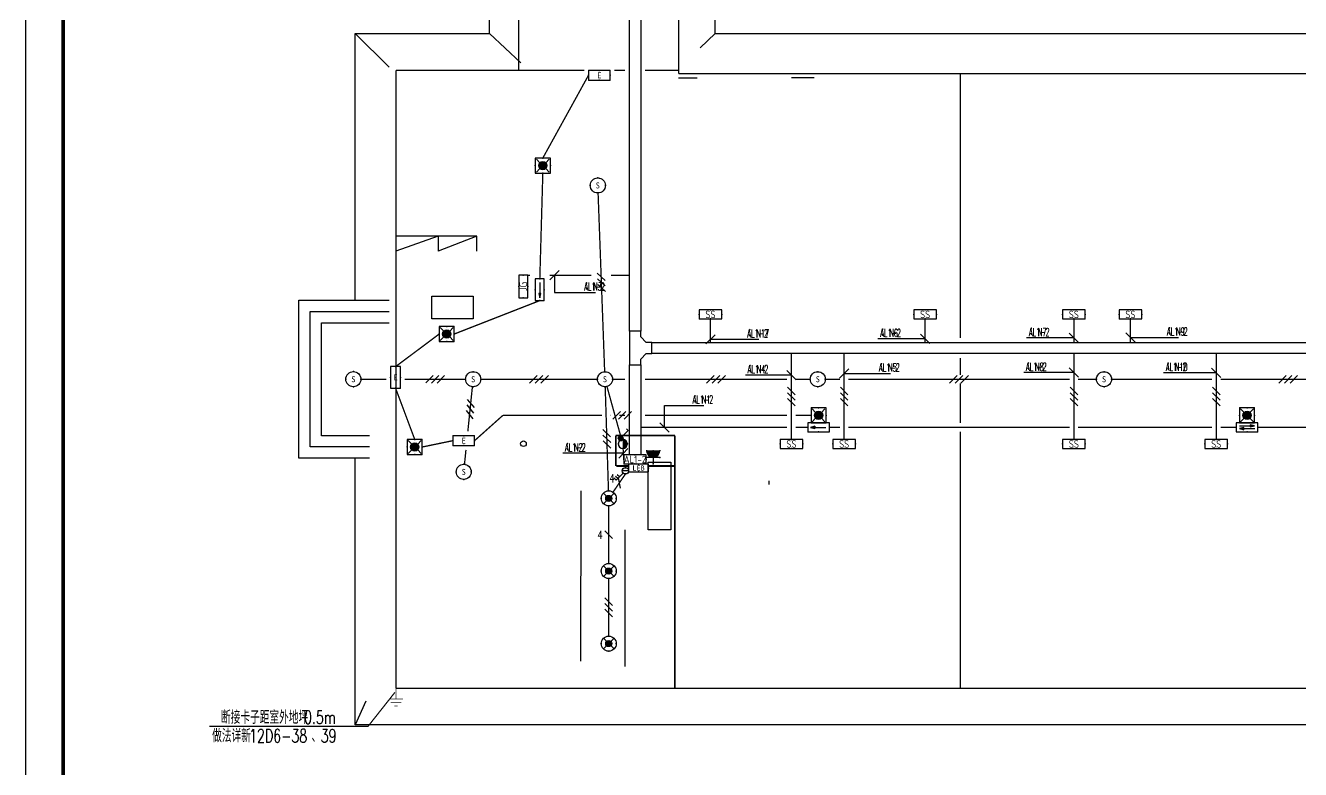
# Model space of a CAD drawing. Extents: x 552102 to 973302, y -80747 to 40012826.
# Drawn here: x 552102 to 585953, y 133750 to 153502 of the extents above; entities that cross this region are included whole.
import ezdxf
from ezdxf.enums import TextEntityAlignment as Align

# ---------------------------------------------------------------- set-up
doc = ezdxf.new("R2010")
doc.units = 0
doc.header["$LTSCALE"] = 1000
doc.header["$MEASUREMENT"] = 0
doc.linetypes.add('DASH', pattern=[0.35, 0.25, -0.1])
doc.layers.add('5', color=135, linetype='Continuous', lineweight=13)
for name, color, linetype in [('CABLETRAY', 4, 'Continuous'), ('DIM-应急', 3, 'Continuous'), ('DIM-照明', 3, 'Continuous'), ('ELEMENT', 3, 'Continuous'), ('EQUIP-插座', 3, 'Continuous'), ('EQUIP-照明', 3, 'Continuous'), ('EQUIP-箱柜', 3, 'Continuous'), ('GROUND', 2, 'Continuous'), ('LVTRY', 6, 'Continuous'), ('PUB_TITLE', 7, 'Continuous'), ('TEL_TEXT', 7, 'Continuous'), ('WIRE-应急', 30, 'DASH'), ('WIRE-照明', 1, 'Continuous'), ('接地', 4, 'TG_接地'), ('电气', 7, 'Continuous')]:
    doc.layers.add(name, color=color, linetype=linetype)
doc.styles.add('1030', font='COMPLEX.shx', dxfattribs={"width": 0.7, "bigfont": 'hztxt.shx'})
doc.styles.add('_TCH_DIM', font='TXT', dxfattribs={"width": 0.8, "height": 2.5, "bigfont": 'TJHZF'})
doc.styles.add('_TEL_DIM', font='simhei.ttf', dxfattribs={"width": 0.8, "height": 3.5})
doc.styles.get("Standard").update_dxf_attribs({"font": 'gbenor.shx', "bigfont": 'gbcbig.shx'})
doc.styles.add('TG_LINETYPE', font='SIMPLEX', dxfattribs={"width": 0.8, "height": 3, "bigfont": 'HZTXT'})
doc.linetypes.add('TG_接地', pattern='A,0.75,0,["/",TG_LINETYPE,S=0.05,R=-8.594367,X=-0.1,Y=-0.045],0.65,-0.13,0.13,-0.13', length=2)

# ---------------------------------------------------------------- blocks, each defined once
blk = doc.blocks.new('$equip$00002701')
for p, q in [((-0.75, 0.6), (-0.75, 0)), ((0.75, 0.6), (-0.75, 0.6)), ((-0.75, 0), (0.75, 0)), ((0.75, 0), (0.75, 0.6))]:
    blk.add_line(p, q)
at = {"const_width": 0.04}
blk.add_lwpolyline([(-0.75, 0.6), (-0.75, 0), (0.75, 0), (0.75, 0.6), (-0.75, 0.6), (-0.75, 0)], dxfattribs=at)
for p in [(-0.75, 0.3), (0, 0.6), (0, 0), (0.75, 0.3)]:
    blk.add_point(p)
at = {"color": 7}
blk.add_attdef('$TEXT$', text='', height=0.5, dxfattribs=at).set_placement((0, 0.3), align=Align.MIDDLE_CENTER)
at = {"color": 7, "style": '_TEL_DIM', "flags": 1}
for tag in ['A', 'REMARK']:
    blk.add_attdef(tag, text='', height=0.00002, dxfattribs=at).set_placement((0, 0), align=Align.MIDDLE_CENTER)
blk = doc.blocks.new('$TELECSYS$00000097')
for p, q in [((-0.2, 0.4), (-1, -0.4)), ((0.4, 0.4), (-0.4, -0.4)), ((1, 0.4), (0.2, -0.4))]:
    blk.add_line(p, q)
at = {"width": 0.8}
blk.add_attdef('N', text='', height=1, dxfattribs=at).set_placement((-0.02, 1.06), align=Align.MIDDLE)
blk = doc.blocks.new('$TelecSys$00000154')
blk.add_blockref('$TELECSYS$00000097', (0, 0))
at = {"style": '_TEL_DIM', "width": 0.7}
blk.add_attdef('N', text='', height=0.875, dxfattribs=at).set_placement((-0.02, 0.92), align=Align.MIDDLE)
blk = doc.blocks.new('$equip$00002837')
at = {"const_width": 0.05}
blk.add_lwpolyline([(0.5, 0, 1), (-0.5, 0, 1), (0.5, 0, -0.854586)], format="xyb", dxfattribs=at)
blk.add_circle((0, 0), 0.5)
for p in [(-0.5, 0), (0, 0.5), (0.5, 0), (0, -0.5)]:
    blk.add_point(p)
at = {"color": 7, "style": '_TEL_DIM'}
blk.add_attdef('$TEXT$', text='', height=0.4, dxfattribs=at).set_placement((0, 0), align=Align.MIDDLE_CENTER)
at = {"color": 7, "style": '_TEL_DIM', "flags": 1}
for tag in ['A', 'REMARK']:
    blk.add_attdef(tag, text='', height=0.00002, dxfattribs=at).set_placement((0, 0), align=Align.MIDDLE_CENTER)
blk = doc.blocks.new('$equip$00002828')
for p, q in [((0.354, 0.354), (-0.354, -0.354)), ((-0.354, 0.354), (0.354, -0.354))]:
    blk.add_line(p, q)
at = {"const_width": 0.05}
blk.add_lwpolyline([(0.5, 0, -1), (-0.5, 0, -1), (0.5, 0, 1)], format="xyb", dxfattribs=at)
for radius in [0.5, 0.2]:
    blk.add_circle((0, 0), radius)
for p in [(-0.5, 0), (0, 0.5), (0.5, 0), (0, -0.5)]:
    blk.add_point(p)
for points in [[(-0.173, 0.1), (0.173, 0.1), (-0.2, 0), (0.2, 0)], [(-0.173, -0.1), (0.173, -0.1), (-0.2, 0), (0.2, 0)], [(-0.1, 0.173), (0.1, 0.173), (-0.173, 0.1), (0.173, 0.1)], [(0, 0.2), (0, 0.2), (-0.1, 0.173), (0.1, 0.173)], [(-0.1, -0.173), (0.1, -0.173), (-0.173, -0.1), (0.173, -0.1)], [(0, -0.2), (0, -0.2), (-0.1, -0.173), (0.1, -0.173)]]:
    blk.add_solid(points)
at = {"color": 7, "style": '_TEL_DIM', "flags": 1}
for tag in ['A', 'REMARK']:
    blk.add_attdef(tag, text='', height=0.00002, dxfattribs=at).set_placement((0, 0), align=Align.MIDDLE_CENTER)
blk = doc.blocks.new('$equip$00001211')
for p, q in [((-0.208, 0.208), (0.208, 0.208)), ((0.147, 0.356), (0.625, 0.833)), ((0.399, 0.607), (0.54, 0.466)), ((0.512, 0.72), (0.653, 0.579)), ((0.625, 0.833), (0.766, 0.692))]:
    blk.add_line(p, q)
blk.add_circle((0, 0.208), 0.208)
at = {"layer": 'EQUIP-照明'}
for p in [(-0.208, 0.208), (0, 0.417), (0, 0), (0.208, 0.208)]:
    blk.add_point(p, dxfattribs=at)
at = {"layer": 'EQUIP-照明', "flags": 9}
blk.add_attdef('A', (0, 0), '', height=0.00002, dxfattribs=at)
blk = doc.blocks.new('$equip$00002604')
blk.add_hatch(color=256).paths.add_polyline_path([(0.275, 0.5, 1), (-0.274, 0.5, 1)])
for p, q in [((-0.429, 0.929), (-0.194, 0.694)), ((0.194, 0.694), (0.429, 0.929)), ((-0.429, 0.071), (-0.194, 0.306)), ((0.194, 0.306), (0.429, 0.071))]:
    blk.add_line(p, q)
at = {"const_width": 0.05}
blk.add_lwpolyline([(-0.5, 1), (-0.5, 0), (0.5, 0), (0.5, 1), (-0.5, 1), (-0.5, 0)], dxfattribs=at)
blk.add_lwpolyline([(-0.5, 1), (-0.5, 0), (0.5, 0), (0.5, 1)], close=True)
blk.add_circle((0, 0.5), 0.275)
for p in [(0, 1), (-0.5, 0.5), (0, 0), (0.5, 0.5)]:
    blk.add_point(p)
at = {"color": 7, "style": '_TEL_DIM', "flags": 1}
blk.add_attdef('A', text='', height=0.000025, dxfattribs=at).set_placement((0, 0), align=Align.MIDDLE_CENTER)
blk = doc.blocks.new('$equip$00002541')
blk.add_hatch(color=256).paths.add_polyline_path([(-0.24, 0.372), (-0.528, 0.3), (-0.24, 0.228)])
for p, q in [((-0.72, 0.6), (-0.72, 0)), ((0.72, 0.6), (-0.72, 0.6)), ((-0.72, 0), (0.72, 0)), ((-0.24, 0.372), (-0.528, 0.3)), ((-0.528, 0.3), (-0.24, 0.228)), ((-0.24, 0.372), (-0.24, 0.228)), ((0.72, 0), (0.72, 0.6))]:
    blk.add_line(p, q)
at = {"color": 7}
blk.add_line((-0.48, 0.3), (0.48, 0.3), dxfattribs=at)
at = {"const_width": 0.04}
blk.add_lwpolyline([(-0.72, 0.6), (-0.72, 0), (0.72, 0), (0.72, 0.6), (-0.72, 0.6), (-0.72, 0)], dxfattribs=at)
for p in [(-0.72, 0.3), (0, 0.6), (0, 0), (0.72, 0.3)]:
    blk.add_point(p)
at = {"color": 7, "style": '_TEL_DIM', "flags": 1}
blk.add_attdef('A', text='', height=0.00002, dxfattribs=at).set_placement((0, 0), align=Align.MIDDLE_CENTER)
blk = doc.blocks.new('$equip$00002542')
h = blk.add_hatch(color=256)
h.paths.add_polyline_path([(-0.215, 0.29), (-0.503, 0.218), (-0.215, 0.218)])
h.paths.add_polyline_path([(-0.215, 0.218), (-0.503, 0.218), (-0.215, 0.146)])
h.paths.add_polyline_path([(0.215, 0.472), (0.215, 0.328), (0.503, 0.4)])
for p, q in [((-0.72, 0.6), (-0.72, 0)), ((0.72, 0.6), (-0.72, 0.6)), ((-0.72, 0), (0.72, 0)), ((-0.215, 0.29), (-0.503, 0.218)), ((-0.503, 0.218), (-0.215, 0.146)), ((-0.215, 0.146), (-0.215, 0.29)), ((0.215, 0.472), (0.215, 0.328)), ((0.503, 0.4), (0.215, 0.472)), ((0.215, 0.328), (0.503, 0.4)), ((0.72, 0), (0.72, 0.6))]:
    blk.add_line(p, q)
at = {"color": 7}
for p, q in [((-0.505, 0.4), (0.455, 0.4)), ((-0.503, 0.218), (0.505, 0.218))]:
    blk.add_line(p, q, dxfattribs=at)
at = {"const_width": 0.04}
blk.add_lwpolyline([(-0.72, 0.6), (-0.72, 0), (0.72, 0), (0.72, 0.6), (-0.72, 0.6), (-0.72, 0)], dxfattribs=at)
for p in [(-0.72, 0.3), (0, 0.6), (0, 0), (0.72, 0.3)]:
    blk.add_point(p)
at = {"color": 7, "style": '_TEL_DIM', "flags": 1}
blk.add_attdef('A', text='', height=0.00002, dxfattribs=at).set_placement((0, 0), align=Align.MIDDLE_CENTER)
blk = doc.blocks.new('$equip$00002534')
for p, q in [((-0.72, 0.66), (-0.72, 0)), ((0.72, 0.66), (-0.72, 0.66)), ((-0.72, 0), (0.72, 0)), ((0.72, 0), (0.72, 0.66))]:
    blk.add_line(p, q)
at = {"const_width": 0.05}
blk.add_lwpolyline([(-0.72, 0.66), (-0.72, 0), (0.72, 0), (0.72, 0.66), (-0.72, 0.66), (-0.72, 0)], dxfattribs=at)
for p in [(-0.72, 0.33), (0, 0.66), (0, 0), (0.72, 0.33)]:
    blk.add_point(p)
at = {"color": 7, "style": '_TEL_DIM'}
blk.add_attdef('$TEXT$', text='', height=0.4, dxfattribs=at).set_placement((0, 0.33), align=Align.MIDDLE_CENTER)
at = {"color": 7, "style": '_TEL_DIM', "flags": 1}
blk.add_attdef('A', text='', height=0.00002, dxfattribs=at).set_placement((0, 0), align=Align.MIDDLE_CENTER)
blk = doc.blocks.new('$equip$00002540')
blk.add_hatch(color=256).paths.add_polyline_path([(0.24, 0.372), (0.24, 0.228), (0.528, 0.3)])
for p, q in [((-0.72, 0.6), (-0.72, 0)), ((0.72, 0.6), (-0.72, 0.6)), ((-0.72, 0), (0.72, 0)), ((0.24, 0.372), (0.24, 0.228)), ((0.528, 0.3), (0.24, 0.372)), ((0.24, 0.228), (0.528, 0.3)), ((0.72, 0), (0.72, 0.6))]:
    blk.add_line(p, q)
at = {"color": 7}
blk.add_line((-0.48, 0.3), (0.48, 0.3), dxfattribs=at)
at = {"const_width": 0.05}
blk.add_lwpolyline([(-0.72, 0.6), (-0.72, 0), (0.72, 0), (0.72, 0.6), (-0.72, 0.6), (-0.72, 0)], dxfattribs=at)
for p in [(-0.72, 0.3), (0, 0.6), (0, 0), (0.72, 0.3)]:
    blk.add_point(p)
at = {"color": 7, "style": '_TEL_DIM', "flags": 1}
blk.add_attdef('A', text='', height=0.00002, dxfattribs=at).set_placement((0, 0), align=Align.MIDDLE_CENTER)
blk = doc.blocks.new('$equip$00002829')
at = {"const_width": 0.04}
blk.add_lwpolyline([(0.5, -0.01, -1.005334), (-0.5, 0, -0.989417), (0.5, 0, 0.846101)], format="xyb", dxfattribs=at)
blk.add_circle((0, 0), 0.5)
for p in [(0, 0.49), (0.5, 0), (-0.5, -0.01), (0, -0.51)]:
    blk.add_point(p)
for points in [[(0.43, -0.25), (-0.43, -0.25), (0.5, 0), (-0.5, 0)], [(0.25, -0.43), (-0.25, -0.43), (0.43, -0.25), (-0.43, -0.25)], [(0, -0.5), (0, -0.5), (0.25, -0.43), (-0.25, -0.43)]]:
    blk.add_solid(points)
at = {"color": 7, "style": '_TEL_DIM', "flags": 1}
for tag in ['A', 'REMARK']:
    blk.add_attdef(tag, text='', height=0.00002, dxfattribs=at).set_placement((0, 0), align=Align.MIDDLE_CENTER)
blk = doc.blocks.new('$equip$00001962')
for p, q in [((0.15, 0.36), (0.63, 0.83)), ((0.63, 0.83), (0.77, 0.69))]:
    blk.add_line(p, q)
blk.add_circle((0, 0.21), 0.208)
for p in [(-0.21, 0.21), (0, 0.42), (0, 0), (0.21, 0.21)]:
    blk.add_point(p)
for points in [[(-0.18, 0.31), (0.18, 0.31), (-0.21, 0.21), (0.21, 0.21)], [(-0.18, 0.1), (0.18, 0.1), (-0.21, 0.21), (0.21, 0.21)], [(-0.1, 0.39), (0.1, 0.39), (-0.18, 0.31), (0.18, 0.31)], [(-0.1, 0.03), (0.1, 0.03), (-0.18, 0.1), (0.18, 0.1)], [(0, 0.42), (0, 0.42), (-0.1, 0.39), (0.1, 0.39)], [(0, 0), (0, 0), (-0.1, 0.03), (0.1, 0.03)]]:
    blk.add_solid(points)
at = {"layer": 'TEL_TEXT', "style": '_TEL_DIM', "flags": 1}
blk.add_attdef('A', text='', height=0.00002, dxfattribs=at).set_placement((0, 0), align=Align.MIDDLE_CENTER)
blk = doc.blocks.new('$TELECSYS$00000095')
blk.add_line((0.4, 0.4), (-0.4, -0.4))
at = {"width": 0.8}
blk.add_attdef('N', text='', height=1, dxfattribs=at).set_placement((-0.02, 1.06), align=Align.MIDDLE)
blk = doc.blocks.new('$TelecSys$00000152')
blk.add_blockref('$TELECSYS$00000095', (0, 0))
at = {"style": '_TEL_DIM', "width": 0.7}
blk.add_attdef('N', text='', height=0.875, dxfattribs=at).set_placement((-0.02, 0.92), align=Align.MIDDLE)
blk = doc.blocks.new('$element$00000277')
at = {"const_width": 0.0233}
for points in [[(0, 0), (0, -0.375)], [(-0.25, -0.375), (0.25, -0.375)], [(-0.188, -0.5), (0.188, -0.5)], [(-0.062, -0.625), (0.062, -0.625)]]:
    blk.add_lwpolyline(points, dxfattribs=at)
at = {"flags": 9}
blk.add_attdef('S', (0, 0), '', height=0.00000667, dxfattribs=at)
blk = doc.blocks.new('$equip$00002908')
for p, q in [((0.75, 0.6), (-0.75, 0.6)), ((-0.75, 0.6), (-0.75, 0)), ((-0.75, 0), (0.75, 0)), ((0.75, 0), (0.75, 0.6))]:
    blk.add_line(p, q)
at = {"const_width": 0.04}
blk.add_lwpolyline([(-0.75, 0.6), (-0.75, 0), (0.75, 0), (0.75, 0.6), (-0.75, 0.6), (-0.75, 0)], dxfattribs=at)
for p in [(-0.75, 0.3), (0, 0.6), (0, 0), (0.75, 0.3)]:
    blk.add_point(p)
at = {"color": 7, "style": '_TEL_DIM'}
blk.add_attdef('$TEXT$', text='', height=0.4, dxfattribs=at).set_placement((0, 0.3), align=Align.MIDDLE_CENTER)
at = {"color": 7, "style": '_TEL_DIM', "flags": 1}
for tag in ['A', 'REMARK']:
    blk.add_attdef(tag, text='', height=0.00002, dxfattribs=at).set_placement((0, 0), align=Align.MIDDLE_CENTER)
blk = doc.blocks.new('$equip$00001237')
for p, q in [((-0.5, 1.05), (-0.5, 1)), ((-0.5, 1), (0.5, 1)), ((0.5, 1.05), (0.5, 1)), ((0.5, 0.5), (-0.5, 0.5)), ((0, 0.5), (0, 0))]:
    blk.add_line(p, q)
blk.add_arc((0, 1), 0.5, 180, 0)
for p in [(0, 1), (-0.5, 0.5), (0, 0), (0.5, 0.5)]:
    blk.add_point(p)
for points in [[(0.433, 0.75), (-0.433, 0.75), (0.5, 1), (-0.5, 1)], [(0.25, 0.567), (-0.25, 0.567), (0.433, 0.75), (-0.433, 0.75)], [(0, 0.5), (0, 0.5), (0.25, 0.567), (-0.25, 0.567)]]:
    blk.add_solid(points)
at = {"flags": 9}
blk.add_attdef('A', (0, 0), '', height=0.00002, dxfattribs=at)

msp = doc.modelspace()

# ---------------------------------------------------------------- linework, layer by layer
for p, q in [((569437, 152112), (569937, 152112)), ((573037, 152112), (572437, 152112)), ((564087, 147912), (561937, 147912)), ((563062, 147912), (561937, 147512)), ((563062, 147912), (563062, 147512)), ((564087, 147912), (563062, 147512)), ((564087, 147512), (564087, 147912)), ((571837, 141413), (571837, 141313)), ((566849, 136626), (566855, 141151)), ((568024, 136488), (568024, 140113))]:
    msp.add_line(p, q)
at = {"color": 2}
for points in [[(561237, 142012), (559357, 142012), (559357, 146212), (561757, 146212)], [(561237, 142312), (559657, 142312), (559657, 145912), (561757, 145912)], [(561237, 142612), (559957, 142612), (559957, 145612), (561757, 145612)]]:
    msp.add_lwpolyline(points, dxfattribs=at)
at = {"color": 5}
msp.add_circle((565323, 142399), 75, dxfattribs=at)
at = {"layer": '5'}
msp.add_line((561198, 134898), (561911, 135795), dxfattribs=at)
at = {"layer": 'CABLETRAY'}
for p, q in [((568135, 145390), (568135, 169849)), ((568435, 169849), (568435, 145390)), ((568135, 145390), (568135, 144490)), ((568435, 145390), (568135, 145390)), ((568435, 145390), (568135, 145390)), ((568435, 145240), (568435, 145390)), ((568585, 145090), (568435, 145240)), ((568735, 145090), (568585, 145090)), ((568735, 144790), (568735, 145090)), ((568735, 145090), (599437, 145090)), ((568735, 144790), (568735, 145090)), ((568435, 144640), (568585, 144790)), ((568435, 144490), (568435, 144640)), ((568585, 144790), (568735, 144790)), ((599437, 144790), (568735, 144790)), ((568135, 142102), (568135, 144490)), ((568135, 144490), (568435, 144490)), ((568135, 144490), (568435, 144490)), ((568435, 144490), (568435, 142102)), ((568435, 142102), (568135, 142102))]:
    msp.add_line(p, q, dxfattribs=at)
at = {"layer": 'DIM-应急'}
msp.add_line((568942, 142956), (569190, 142709), dxfattribs=at)
for points in [[(569066, 142832), (569066, 143415)], [(569066, 143415), (570116, 143415)]]:
    msp.add_lwpolyline(points, dxfattribs=at)
at = {"layer": 'DIM-照明'}
for p, q in [((566273, 146995), (566025, 146748)), ((570410, 145294), (570163, 145047)), ((576110, 145059), (575863, 145307)), ((580060, 145084), (579813, 145331)), ((581560, 145095), (581313, 145343)), ((572560, 144097), (572313, 144344)), ((573960, 144389), (573713, 144141)), ((580060, 144163), (579813, 144410)), ((583840, 144157), (583592, 144404)), ((567858, 142015), (568091, 142276))]:
    msp.add_line(p, q, dxfattribs=at)
for points in [[(566149, 146872), (566149, 146413)], [(566149, 146413), (567239, 146413)], [(581437, 145219), (581623, 145219)], [(581623, 145219), (582713, 145219)], [(570287, 145171), (570400, 145171)], [(570400, 145171), (571570, 145171)], [(575824, 145183), (574734, 145183)], [(575987, 145183), (575824, 145183)], [(579771, 145207), (578681, 145207)], [(579937, 145207), (579771, 145207)], [(572305, 144220), (571214, 144220)], [(572437, 144220), (572305, 144220)], [(573837, 144265), (573977, 144265)], [(573977, 144265), (575067, 144265)], [(579694, 144286), (578604, 144286)], [(579937, 144286), (579694, 144286)], [(583466, 144281), (582316, 144281)], [(583716, 144281), (583466, 144281)], [(567456, 142146), (566366, 142146)], [(567975, 142146), (567456, 142146)]]:
    msp.add_lwpolyline(points, dxfattribs=at)
at = {"layer": 'GROUND'}
for p, q in [((560857, 153292), (564417, 153292)), ((560857, 146212), (560857, 153292)), ((561757, 152392), (560857, 153292)), ((560857, 153292), (564417, 153292)), ((560857, 146212), (560857, 153292)), ((561757, 152392), (560857, 153292)), ((564417, 153292), (565257, 152512)), ((564417, 153292), (565257, 152512)), ((564417, 153292), (565257, 152512)), ((564417, 153292), (565257, 152512)), ((570417, 153292), (570017, 152912)), ((570417, 153292), (600617, 153292)), ((559957, 145612), (561157, 145612)), ((560857, 134932), (560857, 142012)), ((561137, 135562), (560857, 134932)), ((600617, 134932), (560857, 134932))]:
    msp.add_line(p, q, dxfattribs=at)
for points in [[(570417, 153292), (570417, 153712), (576637, 153712), (578137, 153712), (578137, 154812)], [(564417, 153292), (564417, 153712)], [(564417, 153292), (564417, 153712)]]:
    msp.add_lwpolyline(points, dxfattribs=at)
at = {"layer": 'LVTRY'}
for points in [[(563987, 145712), (562887, 145712), (562887, 146312), (563987, 146312)], [(569237, 141913), (569237, 140113), (568637, 140113), (568637, 141913)]]:
    msp.add_lwpolyline(points, close=True, dxfattribs=at)
at = {"layer": 'PUB_TITLE', "color": 1}
msp.add_lwpolyline([(552102, 115222), (611502, 115222), (611502, 199322), (552102, 199322)], close=True, dxfattribs=at)
at = {"layer": 'PUB_TITLE', "color": 1, "const_width": 100}
msp.add_lwpolyline([(553102, 116222), (610502, 116222), (610502, 196822), (553102, 196822)], close=True, dxfattribs=at)
at = {"layer": 'WIRE-应急', "linetype": 'DASH', "const_width": 35}
for points in [[(565837, 149983), (567049, 152180)], [(565757, 146775), (565837, 149583)], [(563487, 145312), (565757, 146199)], [(561929, 144446), (563087, 145312)], [(562437, 142512), (561929, 143870)], [(564025, 142480), (564777, 143152)], [(564777, 143152), (567404, 143152)], [(567629, 143152), (567635, 143152)], [(567868, 143152), (568022, 143152)], [(568435, 142832), (572324, 142832)], [(568547, 143152), (572324, 143152)], [(572549, 143152), (572957, 143152)], [(572549, 142832), (572869, 142832)], [(573445, 142832), (573724, 142832)], [(573949, 142832), (579824, 142832)], [(580049, 142832), (583604, 142832)], [(583829, 142832), (584246, 142832)], [(584822, 142832), (587424, 142832)], [(562637, 142312), (563449, 142480)]]:
    msp.add_lwpolyline(points, dxfattribs=at)
at = {"layer": 'WIRE-照明', "linetype": 'Continuous', "const_width": 35}
for points in [[(567479, 144311), (567304, 149056)], [(565437, 146872), (565497, 146872)], [(566022, 146872), (567122, 146872)], [(567647, 146872), (568135, 146872)], [(570287, 145090), (570287, 145712)], [(575987, 145090), (575987, 145712)], [(579937, 145090), (579937, 145712)], [(581437, 145090), (581437, 145712)], [(572437, 142512), (572437, 144790)], [(573837, 142512), (573837, 144790)], [(579937, 142512), (579937, 144790)], [(583716, 142512), (583716, 144790)], [(561684, 144112), (561007, 144112)], [(563787, 144111), (562173, 144112)], [(563846, 142725), (563967, 143912)], [(567287, 144111), (564187, 144111)], [(567580, 141147), (567493, 143911)], [(567929, 142511), (567540, 143918)], [(568022, 144111), (567687, 144111)], [(572324, 144111), (568547, 144111)], [(572937, 144111), (572549, 144111)], [(573337, 144111), (573724, 144111)], [(573949, 144111), (579824, 144111)], [(580049, 144111), (580537, 144111)], [(583604, 144111), (580937, 144111)], [(587424, 144111), (583829, 144111)], [(563757, 141851), (563796, 142236)], [(567984, 141982), (567968, 142275)], [(567700, 141112), (568031, 141596)], [(567587, 139219), (567587, 140748)], [(567587, 137291), (567587, 138819)]]:
    msp.add_lwpolyline(points, dxfattribs=at)
at = {"layer": '接地', "linetype": 'TG_接地'}
for points, const_width in [([(565199, 152309), (565199, 165565)], 35), ([(569444, 152225), (569444, 154765)], 35), ([(561937, 144593), (561937, 152309)], 35), ([(561937, 152309), (565199, 152309)], 35), ([(565199, 152309), (566936, 152309)], 35), ([(567737, 152309), (568022, 152309)], 35), ([(568547, 152309), (569444, 152309)], 35), ([(569444, 152225), (599984, 152225)], 35), ([(576925, 145202), (576925, 152225)], 35), ([(561937, 144170), (561937, 144593)], 35), ([(576925, 144223), (576925, 144677)], 35), ([(561937, 143758), (561937, 144170)], 35), ([(576925, 142945), (576925, 143998)], 35), ([(561937, 143528), (561937, 143758)], 35), ([(561937, 135906), (561937, 143528)], 35), ([(567774, 142617), (569343, 142617)], 50), ([(567774, 141807), (567774, 142617)], 50), ([(569343, 135906), (569343, 142617)], 50), ([(576925, 135906), (576925, 142720)], 35), ([(567788, 141807), (568116, 141807)], 50), ([(568641, 141807), (569343, 141807)], 50), ([(561937, 135906), (599984, 135906)], 35)]:
    msp.add_lwpolyline(points, dxfattribs=dict(at, const_width=const_width))
at = {"layer": '电气'}
msp.add_line((556989, 134898), (561198, 134898), dxfattribs=at)

# ---------------------------------------------------------------- block references
at = {"layer": 'DIM-应急', "xscale": 250, "yscale": 250, "zscale": 250, "rotation": 1.750909765287269e-05}
msp.add_blockref('$TelecSys$00000154', (567945, 143152), dxfattribs=at)
at = {"layer": 'DIM-照明', "xscale": 250, "yscale": 250, "zscale": 250}
for p, rotation in [((567392, 146683), 92.11488147009024), ((562980, 144111), 179.9737379697618), ((565737, 144111), 179.9969129426499), ((570436, 144111), 179.9999982331468), ((576887, 144111), 0.0003493576240070001), ((585626, 144111), 179.9999995866648), ((572437, 143651), 90), ((573837, 143651), 90), ((579937, 143651), 90), ((583716, 143651), 90), ((563906, 143318), 84.18220657110912), ((567537, 142529), 91.8094206394987), ((567587, 138055), 90.00000068324292)]:
    msp.add_blockref('$TelecSys$00000154', p, dxfattribs=dict(at, rotation=rotation))
at = {"layer": 'DIM-照明'}
ref = msp.add_blockref('$TelecSys$00000152', (567865, 141354), dxfattribs=dict(at, xscale=250, yscale=250, zscale=250, rotation=55.55868368973521))
ref.add_attrib('N', '4', dxfattribs={"layer": '0', "color": 7, "height": 219, "style": '_TCH_DIM', "width": 0.7}).set_placement((567673, 141482), align=Align.MIDDLE)
ref = msp.add_blockref('$TelecSys$00000152', (567587, 139983), dxfattribs=dict(at, xscale=250, yscale=250, zscale=250, rotation=90.00000068324292))
ref.add_attrib('N', '4', dxfattribs={"layer": '0', "color": 7, "height": 219, "style": '_TCH_DIM', "width": 0.7}).set_placement((567356, 139980), align=Align.MIDDLE)
at = {"layer": 'ELEMENT', "xscale": 750, "yscale": 750, "zscale": 750}
msp.add_blockref('$element$00000277', (561937, 135906), dxfattribs=at)
at = {"layer": 'EQUIP-插座', "xscale": 350, "yscale": 350, "zscale": 350, "rotation": 359.9999995150065}
msp.add_blockref('$equip$00001237', (568766, 141862), dxfattribs=at)
at = {"layer": 'EQUIP-照明'}
ref = msp.add_blockref('$equip$00002534', (567337, 152312), dxfattribs=dict(at, xscale=400, yscale=400, zscale=400, rotation=180.0000000362584))
ref.add_attrib('$TEXT$', 'E', dxfattribs={"layer": '0', "color": 7, "height": 160, "style": '_TEL_DIM'}).set_placement((567337, 152180), align=Align.MIDDLE_CENTER)
for name, p, xscale, yscale, zscale, rotation in [('$equip$00002604', (565637, 149783), 400, 400, 400, 269.9999999804008), ('$equip$00002540', (565637, 146487), 400, 400, 400, 269.9999999804008), ('$equip$00002604', (563287, 145512), 400, 400, 400, 180.0000000650068), ('$equip$00002604', (573157, 142952), 400, 400, 400, 4.683549968404681e-08), ('$equip$00002604', (584534, 142952), 400, 400, 400, 4.271879325986004e-08), ('$equip$00002541', (573157, 142712), 400, 400, 400, 4.683739660714437e-08), ('$equip$00002542', (584534, 142712), 400, 400, 400, 4.271808343415043e-08), ('$equip$00002604', (562437, 142512), 400, 400, 400, 180.0000000521303), ('$equip$00001962', (567837, 142548), -320, 320, 320, 270), ('$equip$00002829', (567961, 142395), -240, 240, 240, 90), ('$equip$00001211', (568031, 141762), 400, 400, 400, 179.9999995150076)]:
    msp.add_blockref(name, p, dxfattribs=dict(at, xscale=xscale, yscale=yscale, zscale=zscale, rotation=rotation))
at = {"layer": 'EQUIP-照明', "xscale": 400, "yscale": 400, "zscale": 400}
for p in [(567297, 149256), (560807, 144112), (563987, 144111), (567487, 144111), (573137, 144111), (580737, 144111), (563737, 141652)]:
    msp.add_blockref('$equip$00002837', p, dxfattribs=at).add_auto_attribs({'$TEXT$': 'S'})
at = {"layer": 'EQUIP-照明'}
ref = msp.add_blockref('$equip$00002534', (561797, 144158), dxfattribs=dict(at, xscale=400, yscale=400, zscale=400, rotation=270.0000000521983))
ref.add_attrib('$TEXT$', 'E', dxfattribs={"layer": '0', "color": 7, "height": 160, "style": '_TEL_DIM'}).set_placement((561929, 144158), align=Align.MIDDLE_CENTER)
ref = msp.add_blockref('$equip$00002534', (563737, 142612), dxfattribs=dict(at, xscale=400, yscale=400, zscale=400, rotation=180.0000000521303))
ref.add_attrib('$TEXT$', 'E', dxfattribs={"layer": '0', "color": 7, "height": 160, "style": '_TEL_DIM'}).set_placement((563737, 142480), align=Align.MIDDLE_CENTER)
at = {"layer": 'EQUIP-照明', "xscale": 400, "yscale": 400, "zscale": 400}
for p in [(567587, 140948), (567587, 139019), (567587, 137091)]:
    msp.add_blockref('$equip$00002828', p, dxfattribs=at)
at = {"layer": 'EQUIP-箱柜'}
for name, p, xscale, yscale, zscale, rotation, values in [('$equip$00002701', (565437, 146572), 400, 400, 400, 90, {'$TEXT$': 'JG'}), ('$equip$00002908', (568378, 141649), 350, 350, 350, 359.9999995150065, {'$TEXT$': 'LEB'})]:
    msp.add_blockref(name, p, dxfattribs=dict(at, xscale=xscale, yscale=yscale, zscale=zscale, rotation=rotation)).add_auto_attribs(values)
at = {"layer": 'EQUIP-箱柜', "xscale": 400, "yscale": 400, "zscale": 400}
for p in [(570287, 145712), (575987, 145712), (579937, 145712), (581437, 145712), (572437, 142272), (573837, 142272), (579937, 142272), (583716, 142272)]:
    msp.add_blockref('$equip$00002701', p, dxfattribs=at).add_auto_attribs({'$TEXT$': 'SS'})
at = {"layer": 'EQUIP-箱柜'}
ref = msp.add_blockref('$equip$00002701', (568284, 142102), dxfattribs=dict(at, xscale=400.0000000000001, yscale=400, zscale=400, rotation=180.0000005613885))
ref.add_attrib('$TEXT$', 'AL1-2', dxfattribs={"layer": '0', "color": 7, "height": 200}).set_placement((568284, 141982), align=Align.MIDDLE_CENTER)

# ---------------------------------------------------------------- texts
at = {"insert": (563538, 149587), "char_height": 3.5, "width": 18.48, "attachment_point": 1, "style": '_TEL_DIM'}
msp.add_mtext('17.98平米', dxfattribs=at)
at = {"layer": 'DIM-应急', "color": 7, "style": '_TCH_DIM'}
for s, height, width, p in [('AL1-2', 212.5, 0.564706, (569814, 143465)), ('：', 250, 0.8, (569814, 143465)), ('N1', 212.5, 0.564706, (570054, 143465))]:
    msp.add_text(s, height=height, dxfattribs=dict(at, width=width)).set_placement(p)
at = {"layer": 'DIM-照明', "color": 7, "style": '_TCH_DIM'}
for s, height, width, p in [('AL1-2', 212.5, 0.564706, (566936, 146463)), ('：', 250, 0.8, (566936, 146463)), ('N3', 212.5, 0.564706, (567176, 146463)), ('AL1-2', 212.5, 0.564706, (571268, 145221)), ('：', 250, 0.8, (571268, 145221)), ('N17', 212.5, 0.564706, (571508, 145221)), ('AL1-2', 212.5, 0.564706, (574797, 145233)), ('：', 250, 0.8, (574797, 145233)), ('N6', 212.5, 0.564706, (575037, 145233)), ('AL1-2', 212.5, 0.564706, (578743, 145257)), ('：', 250, 0.8, (578743, 145257)), ('N7', 212.5, 0.564706, (578983, 145257)), ('AL1-2', 212.5, 0.564706, (582411, 145269)), ('：', 250, 0.8, (582411, 145269)), ('N9', 212.5, 0.564706, (582651, 145269)), ('AL1-2', 212.5, 0.564706, (578667, 144336)), ('：', 250, 0.8, (578667, 144336)), ('N8', 212.5, 0.564706, (578907, 144336)), ('AL1-2', 212.5, 0.564706, (582378, 144331)), ('：', 250, 0.8, (582378, 144331)), ('N10', 212.5, 0.564706, (582618, 144331)), ('AL1-2', 212.5, 0.564706, (571277, 144270)), ('：', 250, 0.8, (571277, 144270)), ('N4', 212.5, 0.564706, (571517, 144270)), ('AL1-2', 212.5, 0.564706, (574765, 144315)), ('：', 250, 0.8, (574765, 144315)), ('N5', 212.5, 0.564706, (575005, 144315)), ('AL1-2', 212.5, 0.564706, (566429, 142196)), ('：', 250, 0.8, (566429, 142196)), ('N2', 212.5, 0.564706, (566669, 142196))]:
    msp.add_text(s, height=height, dxfattribs=dict(at, width=width)).set_placement(p)
at = {"layer": 'TEL_TEXT', "style": '1030', "width": 0.7}
for s, p in [('断接卡子距室外地坪', (557292, 134961)), ('0.5m', (559497, 134961)), ('做法详新', (557058, 134470)), ('12D6-38', (558038, 134470)), ('39', (559940, 134470)), ('、', (559695, 134470))]:
    msp.add_text(s, height=350, dxfattribs=at).set_placement(p)

doc.saveas('drawing.dxf')
